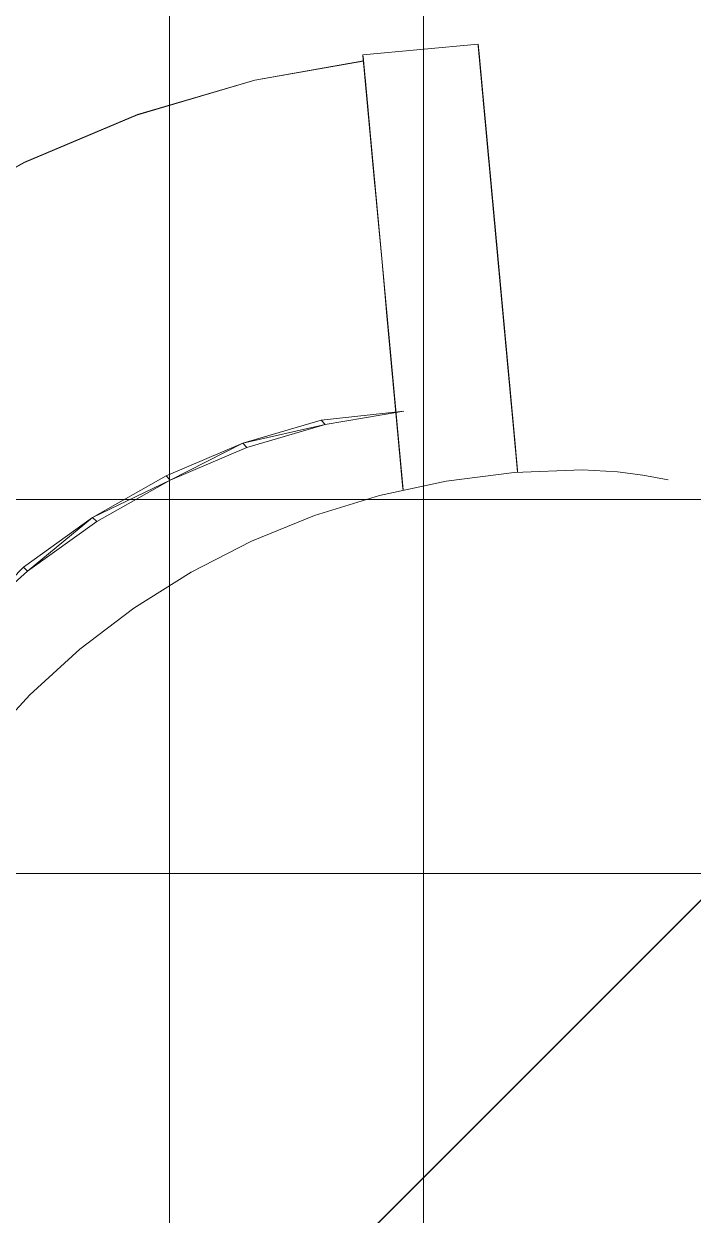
# Model space of a CAD drawing. Extents: x -566 to 72611, y -487 to 32334.
# Drawn here: x 176.64 to 183.16, y 135.67 to 147.27 of the extents above; entities that cross this region are included whole.
import ezdxf

# ---------------------------------------------------------------- set-up
doc = ezdxf.new("R2010")
doc.units = 0
doc.header["$LTSCALE"] = 0.5
doc.header["$MEASUREMENT"] = 0
doc.layers.add('ceilling', color=141, linetype='CONTINUOUS', lineweight=18)
doc.layers.add('floor', color=7, linetype='CONTINUOUS', lineweight=5, true_color=0xcfcfcf)
doc.layers.add('layout', color=7, linetype='CONTINUOUS', lineweight=5, true_color=0xcfcfcf)

msp = doc.modelspace()

# ---------------------------------------------------------------- hatches: boundary and pattern name
at = {"layer": 'floor'}
h = msp.add_hatch(dxfattribs=at)
h.set_pattern_fill('ANSI37', color=256, scale=100, angle=45)
h.set_pattern_definition([(90, (243.028, 267.632), (-12.5, 9e-16), []), (180, (243.028, 267.632), (-9e-16, -12.5), [])])
h.paths.add_polyline_path([(253.46925, 349.5), (154.11744, 349.5), (154.11744, 348.5), (101.14781, 348.5), (101.14781, 349.5), (0, 349.5), (0, 344.5), (36, 344.5, -0.33835703), (0, 308.66941), (0, 308.5), (0, 173.75), (253.46925, 173.75)])
h.paths.add_polyline_path([(36, 344.5), (0, 344.5), (0, 308.66941, 0.33835703)], flags=17)
h.paths.add_polyline_path([(253.46925, 173.75), (0, 173.75), (0, 173.74997), (0, 169.75), (253.46925, 169.75)])
h.paths.add_polyline_path([(253.46925, 169.75), (0, 169.75), (0, 149.21137), (36, 149.21137, -0.33835703), (0, 113.38078), (0, 113.21137), (0, 29.94998), (0, -5), (253.46925, -5)])
h.paths.add_polyline_path([(36, 149.21137), (0, 149.21137), (0, 113.38078, 0.33835703)], flags=17)
h.paths.add_polyline_path([(575.25, 169.75), (510, 169.75), (474.75, 169.75), (327.5, 169.75), (285.46925, 169.75), (285.46925, 165.75), (253.46925, 165.75), (253.46925, -5), (263.99725, -5), (263.99725, 95.99051), (287, 95.99051), (287, 97.5), (292, 97.5), (292, -5), (341.25, -5), (341.25, 13.02988), (341.25012, 15.02988), (346.24839, 15.02988, 0.36108524), (374.08728, 41.24999), (346.25012, 41.24999), (346.25012, 42.99999), (341.25, 42.99999), (341.25, 44.99999), (341.25, 97.5), (357.75, 97.5), (405.75, 97.5), (575.25, 97.5)])

# ---------------------------------------------------------------- linework, layer by layer
at = {"layer": 'ceilling'}
for p, q in [((178.06343, 169.75), (178.06343, -5)), ((0, 139), (575.25, 139)), ((0, 139), (575.25, 139))]:
    msp.add_line(p, q, dxfattribs=at)
at = {"layer": 'layout'}
for points in [[(179.94534, 146.97331, -67.26699), (179.94534, 146.97331, -67.26699), (179.94546, 146.97206, -67.22689), (181.06739, 147.07675, -67.26699)], [(181.06752, 147.0755, -67.22689), (181.06752, 147.0755, -67.22689), (181.06739, 147.07675, -67.26699), (179.94546, 146.97206, -67.22689)], [(181.06739, 147.07675, -67.26699), (181.06739, 147.07675, -67.26699), (181.16166, 146.05466, -67.48286), (181.07584, 146.98525, -67.48643)], [(181.15345, 146.14415, -67.34798), (181.15345, 146.14415, -67.34798), (181.16166, 146.05466, -67.48286), (181.06739, 147.07675, -67.26699)], [(181.14497, 146.23612, -67.21458), (181.14497, 146.23612, -67.21458), (181.15345, 146.14415, -67.34798), (181.06739, 147.07675, -67.26699)], [(181.06752, 147.0755, -67.22689), (181.06752, 147.0755, -67.22689), (181.14497, 146.23612, -67.21458), (181.06739, 147.07675, -67.26699)], [(181.06809, 147.06969, -67.18715), (181.06809, 147.06969, -67.18715), (181.14497, 146.23612, -67.21458), (181.06752, 147.0755, -67.22689)], [(181.13621, 146.33057, -67.0827), (181.13621, 146.33057, -67.0827), (181.14497, 146.23612, -67.21458), (181.06809, 147.06969, -67.18715)], [(181.06902, 147.05942, -67.14822), (181.06902, 147.05942, -67.14822), (181.13621, 146.33057, -67.0827), (181.06809, 147.06969, -67.18715)], [(181.07036, 147.04474, -67.11057), (181.07036, 147.04474, -67.11057), (181.13621, 146.33057, -67.0827), (181.06902, 147.05942, -67.14822)], [(181.07213, 147.02583, -67.07462), (181.07213, 147.02583, -67.07462), (181.13621, 146.33057, -67.0827), (181.07036, 147.04474, -67.11057)], [(181.13377, 146.35759, -67.04916), (181.13377, 146.35759, -67.04916), (181.13621, 146.33057, -67.0827), (181.07213, 147.02583, -67.07462)], [(181.07424, 147.00295, -67.0408), (181.07424, 147.00295, -67.0408), (181.13377, 146.35759, -67.04916), (181.07213, 147.02583, -67.07462)], [(179.95087, 146.91332, -67.27966), (179.95087, 146.91332, -67.27966), (178.89394, 146.72681, -67.36029), (179.94896, 146.91091, -67.23956)], [(179.94534, 146.97331, -67.26699), (179.94534, 146.97331, -67.26699), (179.95378, 146.88181, -67.48643), (180.0396, 145.95123, -67.48286)], [(180.03137, 146.04069, -67.34798), (180.03137, 146.04069, -67.34798), (179.94534, 146.97331, -67.26699), (180.0396, 145.95123, -67.48286)], [(180.02291, 146.13268, -67.21458), (180.02291, 146.13268, -67.21458), (179.94534, 146.97331, -67.26699), (180.03137, 146.04069, -67.34798)], [(179.94546, 146.97206, -67.22689), (179.94546, 146.97206, -67.22689), (179.94534, 146.97331, -67.26699), (180.02291, 146.13268, -67.21458)], [(179.94601, 146.96623, -67.18715), (179.94601, 146.96623, -67.18715), (179.94546, 146.97206, -67.22689), (180.02291, 146.13268, -67.21458)], [(180.01415, 146.22713, -67.0827), (180.01415, 146.22713, -67.0827), (179.94601, 146.96623, -67.18715), (180.02291, 146.13268, -67.21458)], [(179.94696, 146.95598, -67.14822), (179.94696, 146.95598, -67.14822), (179.94601, 146.96623, -67.18715), (180.01415, 146.22713, -67.0827)], [(179.9483, 146.9413, -67.11057), (179.9483, 146.9413, -67.11057), (179.94696, 146.95598, -67.14822), (180.01415, 146.22713, -67.0827)], [(179.95007, 146.92239, -67.07462), (179.95007, 146.92239, -67.07462), (179.9483, 146.9413, -67.11057), (180.01415, 146.22713, -67.0827)], [(180.01171, 146.25415, -67.04916), (180.01171, 146.25415, -67.04916), (179.95007, 146.92239, -67.07462), (180.01415, 146.22713, -67.0827)], [(179.95218, 146.89951, -67.0408), (179.95218, 146.89951, -67.0408), (179.95007, 146.92239, -67.07462), (180.01171, 146.25415, -67.04916)], [(181.13092, 146.38801, -67.01825), (181.13092, 146.38801, -67.01825), (181.13377, 146.35759, -67.04916), (181.07424, 147.00295, -67.0408)], [(181.07666, 146.97643, -67.00951), (181.07666, 146.97643, -67.00951), (181.13092, 146.38801, -67.01825), (181.07424, 147.00295, -67.0408)], [(181.07584, 146.98525, -67.48643), (181.07584, 146.98525, -67.48643), (181.1697, 145.9676, -67.61917), (181.08409, 146.8965, -67.70689)], [(181.16166, 146.05466, -67.48286), (181.16166, 146.05466, -67.48286), (181.1697, 145.9676, -67.61917), (181.07584, 146.98525, -67.48643)], [(181.12783, 146.42144, -66.99026), (181.12783, 146.42144, -66.99026), (181.13092, 146.38801, -67.01825), (181.07666, 146.97643, -67.00951)], [(181.07941, 146.94645, -66.98109), (181.07941, 146.94645, -66.98109), (181.12783, 146.42144, -66.99026), (181.07666, 146.97643, -67.00951)], [(181.1245, 146.45757, -66.96545), (181.1245, 146.45757, -66.96545), (181.12783, 146.42144, -66.99026), (181.07941, 146.94645, -66.98109)], [(181.08249, 146.91334, -66.95587), (181.08249, 146.91334, -66.95587), (181.1245, 146.45757, -66.96545), (181.07941, 146.94645, -66.98109)], [(181.12097, 146.49608, -66.94405), (181.12097, 146.49608, -66.94405), (181.1245, 146.45757, -66.96545), (181.08249, 146.91334, -66.95587)], [(181.08581, 146.87755, -66.93417), (181.08581, 146.87755, -66.93417), (181.12097, 146.49608, -66.94405), (181.08249, 146.91334, -66.95587)], [(170.50819, 126.00969, -69.72025), (191.31363, 146.81773, -69.73263), (170.50681, 126.0109, -69.73263)], [(191.31363, 146.81773, -69.73263), (170.50819, 126.00969, -69.72025), (191.31493, 146.81643, -69.72025)], [(180.00887, 146.28457, -67.01825), (180.00887, 146.28457, -67.01825), (179.95218, 146.89951, -67.0408), (180.01171, 146.25415, -67.04916)], [(179.9546, 146.87299, -67.00951), (179.9546, 146.87299, -67.00951), (179.95218, 146.89951, -67.0408), (180.00887, 146.28457, -67.01825)], [(179.95378, 146.88181, -67.48643), (179.95378, 146.88181, -67.48643), (179.96203, 146.79306, -67.70689), (180.04764, 145.86416, -67.61917)], [(180.0396, 145.95123, -67.48286), (180.0396, 145.95123, -67.48286), (179.95378, 146.88181, -67.48643), (180.04764, 145.86416, -67.61917)], [(180.00577, 146.318, -66.99026), (180.00577, 146.318, -66.99026), (179.9546, 146.87299, -67.00951), (180.00887, 146.28457, -67.01825)], [(179.95736, 146.84301, -66.98109), (179.95736, 146.84301, -66.98109), (179.9546, 146.87299, -67.00951), (180.00577, 146.318, -66.99026)], [(180.00245, 146.35413, -66.96545), (180.00245, 146.35413, -66.96545), (179.95736, 146.84301, -66.98109), (180.00577, 146.318, -66.99026)], [(179.96043, 146.8099, -66.95587), (179.96043, 146.8099, -66.95587), (179.95736, 146.84301, -66.98109), (180.00245, 146.35413, -66.96545)], [(179.99889, 146.39262, -66.94405), (179.99889, 146.39262, -66.94405), (179.96043, 146.8099, -66.95587), (180.00245, 146.35413, -66.96545)], [(179.96376, 146.77411, -66.93417), (179.96376, 146.77411, -66.93417), (179.96043, 146.8099, -66.95587), (179.99889, 146.39262, -66.94405)], [(179.96203, 146.79306, -67.70689), (179.96203, 146.79306, -67.70689), (179.96992, 146.70722, -67.92834), (180.06294, 145.69768, -67.89597)], [(180.05545, 145.77961, -67.7569), (180.05545, 145.77961, -67.7569), (179.96203, 146.79306, -67.70689), (180.06294, 145.69768, -67.89597)], [(180.04764, 145.86416, -67.61917), (180.04764, 145.86416, -67.61917), (179.96203, 146.79306, -67.70689), (180.05545, 145.77961, -67.7569)], [(181.08409, 146.8965, -67.70689), (181.08409, 146.8965, -67.70689), (181.185, 145.80112, -67.89597), (181.09198, 146.81066, -67.92834)], [(181.17751, 145.88305, -67.7569), (181.17751, 145.88305, -67.7569), (181.185, 145.80112, -67.89597), (181.08409, 146.8965, -67.70689)], [(181.1697, 145.9676, -67.61917), (181.1697, 145.9676, -67.61917), (181.17751, 145.88305, -67.7569), (181.08409, 146.8965, -67.70689)], [(181.1172, 146.53659, -66.92626), (181.1172, 146.53659, -66.92626), (181.12097, 146.49608, -66.94405), (181.08581, 146.87755, -66.93417)], [(181.08788, 146.85497, -66.92349), (181.08788, 146.85497, -66.92349), (181.1172, 146.53659, -66.92626), (181.08581, 146.87755, -66.93417)], [(181.11333, 146.57872, -66.91226), (181.11333, 146.57872, -66.91226), (181.1172, 146.53659, -66.92626), (181.08788, 146.85497, -66.92349)], [(181.09295, 146.79974, -66.90224), (181.09295, 146.79974, -66.90224), (181.11333, 146.57872, -66.91226), (181.08788, 146.85497, -66.92349)], [(181.08788, 146.85497, -66.92349), (181.08788, 146.85497, -66.92349), (181.08933, 146.83954, -66.91623), (181.09295, 146.79974, -66.90224)], [(181.09198, 146.81066, -67.92834), (181.09198, 146.81066, -67.92834), (181.19237, 145.72165, -68.03635), (181.0996, 146.72765, -68.15076)], [(181.185, 145.80112, -67.89597), (181.185, 145.80112, -67.89597), (181.19237, 145.72165, -68.03635), (181.09198, 146.81066, -67.92834)], [(181.10933, 146.6221, -66.90217), (181.10933, 146.6221, -66.90217), (181.11333, 146.57872, -66.91226), (181.09295, 146.79974, -66.90224)], [(181.09701, 146.75556, -66.89612), (181.09701, 146.75556, -66.89612), (181.10933, 146.6221, -66.90217), (181.09295, 146.79974, -66.90224)], [(177.75095, 146.39016, -67.41459), (177.75095, 146.39016, -67.41459), (178.89394, 146.72681, -67.36029), (177.75323, 146.38882, -67.45481)], [(179.99514, 146.43315, -66.92626), (179.99514, 146.43315, -66.92626), (179.96376, 146.77411, -66.93417), (179.99889, 146.39262, -66.94405)], [(179.96582, 146.75153, -66.92349), (179.96582, 146.75153, -66.92349), (179.96376, 146.77411, -66.93417), (179.99514, 146.43315, -66.92626)], [(179.99127, 146.47528, -66.91227), (179.99127, 146.47528, -66.91227), (179.96582, 146.75153, -66.92349), (179.99514, 146.43315, -66.92626)], [(179.97089, 146.6963, -66.90224), (179.97089, 146.6963, -66.90224), (179.96582, 146.75153, -66.92349), (179.99127, 146.47528, -66.91227)], [(179.96992, 146.70722, -67.92834), (179.96992, 146.70722, -67.92834), (179.97754, 146.62421, -68.15076), (180.07031, 145.61821, -68.03635)], [(180.06294, 145.69768, -67.89597), (180.06294, 145.69768, -67.89597), (179.96992, 146.70722, -67.92834), (180.07031, 145.61821, -68.03635)], [(179.98727, 146.51866, -66.90217), (179.98727, 146.51866, -66.90217), (179.97089, 146.6963, -66.90224), (179.99127, 146.47528, -66.91227)], [(179.98727, 146.51866, -66.90217), (179.98727, 146.51866, -66.90217), (179.97089, 146.6963, -66.90224), (179.97495, 146.65212, -66.89612)], [(181.10526, 146.66629, -66.89609), (181.10526, 146.66629, -66.89609), (181.10933, 146.6221, -66.90217), (181.09701, 146.75556, -66.89612)], [(181.10114, 146.71092, -66.89406), (181.10114, 146.71092, -66.89406), (181.10526, 146.66629, -66.89609), (181.09701, 146.75556, -66.89612)], [(181.0996, 146.72765, -68.15076), (181.0996, 146.72765, -68.15076), (181.2063, 145.57052, -68.32092), (181.10697, 146.64749, -68.37411)], [(181.19942, 145.64479, -68.17802), (181.19942, 145.64479, -68.17802), (181.2063, 145.57052, -68.32092), (181.0996, 146.72765, -68.15076)], [(181.19237, 145.72165, -68.03635), (181.19237, 145.72165, -68.03635), (181.19942, 145.64479, -68.17802), (181.0996, 146.72765, -68.15076)], [(179.97908, 146.60748, -66.89406), (179.97908, 146.60748, -66.89406), (179.97495, 146.65212, -66.89612), (179.98321, 146.56285, -66.89609)], [(179.98727, 146.51866, -66.90217), (179.98727, 146.51866, -66.90217), (179.97495, 146.65212, -66.89612), (179.98321, 146.56285, -66.89609)], [(179.97754, 146.62421, -68.15076), (179.97754, 146.62421, -68.15076), (179.98491, 146.54405, -68.37411), (180.08425, 145.46708, -68.32092)], [(180.07736, 145.54135, -68.17802), (180.07736, 145.54135, -68.17802), (179.97754, 146.62421, -68.15076), (180.08425, 145.46708, -68.32092)], [(180.07031, 145.61821, -68.03635), (180.07031, 145.61821, -68.03635), (179.97754, 146.62421, -68.15076), (180.07736, 145.54135, -68.17802)], [(181.10697, 146.64749, -68.37411), (181.10697, 146.64749, -68.37411), (181.21289, 145.49888, -68.465), (181.11417, 146.57009, -68.59835)], [(181.2063, 145.57052, -68.32092), (181.2063, 145.57052, -68.32092), (181.21289, 145.49888, -68.465), (181.10697, 146.64749, -68.37411)], [(181.11417, 146.57009, -68.59835), (181.11417, 146.57009, -68.59835), (181.2254, 145.36355, -68.75656), (181.12097, 146.49573, -68.82346)], [(181.21923, 145.42992, -68.61022), (181.21923, 145.42992, -68.61022), (181.2254, 145.36355, -68.75656), (181.11417, 146.57009, -68.59835)], [(181.21289, 145.49888, -68.465), (181.21289, 145.49888, -68.465), (181.21923, 145.42992, -68.61022), (181.11417, 146.57009, -68.59835)], [(179.98491, 146.54405, -68.37411), (179.98491, 146.54405, -68.37411), (179.99211, 146.46665, -68.59835), (180.09083, 145.39544, -68.465)], [(180.08425, 145.46708, -68.32092), (180.08425, 145.46708, -68.32092), (179.98491, 146.54405, -68.37411), (180.09083, 145.39544, -68.465)], [(179.99211, 146.46665, -68.59835), (179.99211, 146.46665, -68.59835), (179.99889, 146.39227, -68.82346), (180.10334, 145.26011, -68.75656)], [(180.09717, 145.32648, -68.61022), (180.09717, 145.32648, -68.61022), (179.99211, 146.46665, -68.59835), (180.10334, 145.26011, -68.75656)], [(180.09083, 145.39544, -68.465), (180.09083, 145.39544, -68.465), (179.99211, 146.46665, -68.59835), (180.09717, 145.32648, -68.61022)], [(181.12097, 146.49573, -68.82346), (181.12097, 146.49573, -68.82346), (181.23201, 145.29124, -68.99538), (181.12758, 146.42412, -69.04939)], [(181.2254, 145.36355, -68.75656), (181.2254, 145.36355, -68.75656), (181.23201, 145.29124, -68.99538), (181.12097, 146.49573, -68.82346)], [(176.64866, 145.92508, -67.41885), (176.64866, 145.92508, -67.41885), (177.74989, 146.3879, -67.37444), (176.64921, 145.92717, -67.45901)], [(176.64921, 145.92717, -67.45901), (176.64921, 145.92717, -67.45901), (177.75095, 146.39016, -67.41459), (176.6514, 145.92574, -67.49924)], [(177.75095, 146.39016, -67.41459), (177.75095, 146.39016, -67.41459), (176.64921, 145.92717, -67.45901), (177.74989, 146.3879, -67.37444)], [(179.99889, 146.39227, -68.82346), (179.99889, 146.39227, -68.82346), (180.00552, 146.32068, -69.04939), (180.12839, 144.98777, -92.37602)], [(180.10334, 145.26011, -68.75656), (180.10334, 145.26011, -68.75656), (179.99889, 146.39227, -68.82346), (180.12839, 144.98777, -92.37602)], [(181.12758, 146.42412, -69.04939), (181.12758, 146.42412, -69.04939), (181.23847, 145.22189, -69.23502), (181.13398, 146.35539, -69.27612)], [(181.23201, 145.29124, -68.99538), (181.23201, 145.29124, -68.99538), (181.23847, 145.22189, -69.23502), (181.12758, 146.42412, -69.04939)], [(181.13398, 146.35539, -69.27612), (181.13398, 146.35539, -69.27612), (181.24447, 145.15604, -69.47433), (181.14004, 146.28961, -69.50362)], [(181.23847, 145.22189, -69.23502), (181.23847, 145.22189, -69.23502), (181.24447, 145.15604, -69.47433), (181.13398, 146.35539, -69.27612)], [(181.14004, 146.28961, -69.50362), (181.14004, 146.28961, -69.50362), (181.24946, 145.10245, -69.67496), (181.14581, 146.22645, -69.73302)], [(181.24447, 145.15604, -69.47433), (181.24447, 145.15604, -69.47433), (181.24946, 145.10245, -69.67496), (181.14004, 146.28961, -69.50362)], [(181.14581, 146.22645, -69.73302), (181.14581, 146.22645, -69.73302), (181.25428, 145.04989, -69.87468), (181.15058, 146.17437, -69.9282)], [(181.24946, 145.10245, -69.67496), (181.24946, 145.10245, -69.67496), (181.25428, 145.04989, -69.87468), (181.14581, 146.22645, -69.73302)], [(181.15058, 146.17437, -69.9282), (181.15058, 146.17437, -69.9282), (181.25903, 144.99796, -70.07454), (181.15536, 146.12263, -70.12471)], [(181.25428, 145.04989, -69.87468), (181.25428, 145.04989, -69.87468), (181.25903, 144.99796, -70.07454), (181.15058, 146.17437, -69.9282)], [(181.15536, 146.12263, -70.12471), (181.15536, 146.12263, -70.12471), (181.26377, 144.9467, -70.27457), (181.16008, 146.07152, -70.32137)], [(181.25903, 144.99796, -70.07454), (181.25903, 144.99796, -70.07454), (181.26377, 144.9467, -70.27457), (181.15536, 146.12263, -70.12471)], [(181.16008, 146.07152, -70.32137), (181.16008, 146.07152, -70.32137), (181.26846, 144.89609, -70.47474), (181.16477, 146.02108, -70.51819)], [(181.26377, 144.9467, -70.27457), (181.26377, 144.9467, -70.27457), (181.26846, 144.89609, -70.47474), (181.16008, 146.07152, -70.32137)], [(181.16477, 146.02108, -70.51819), (181.16477, 146.02108, -70.51819), (181.27305, 144.84623, -70.67506), (181.16932, 145.97135, -70.71515)], [(181.26846, 144.89609, -70.47474), (181.26846, 144.89609, -70.47474), (181.27305, 144.84623, -70.67506), (181.16477, 146.02108, -70.51819)], [(176.64921, 145.92717, -67.45901), (176.64921, 145.92717, -67.45901), (175.60288, 145.34382, -67.49301), (176.64866, 145.92508, -67.41885)], [(181.16932, 145.97135, -70.71515), (181.16932, 145.97135, -70.71515), (181.27758, 144.797, -70.87553), (181.17389, 145.92216, -70.91225)], [(181.27305, 144.84623, -70.67506), (181.27305, 144.84623, -70.67506), (181.27758, 144.797, -70.87553), (181.16932, 145.97135, -70.71515)], [(181.17389, 145.92216, -70.91225), (181.17389, 145.92216, -70.91225), (181.28206, 144.74841, -71.07615), (181.17835, 145.87373, -71.10952)], [(181.27758, 144.797, -70.87553), (181.27758, 144.797, -70.87553), (181.28206, 144.74841, -71.07615), (181.17389, 145.92216, -70.91225)], [(181.27442, 144.83123, -96.79295), (181.27442, 144.83123, -96.79295), (181.17412, 145.91929, -96.6115), (181.28354, 144.73231, -96.26441)], [(181.18323, 145.8202, -96.08183), (181.18323, 145.8202, -96.08183), (181.28354, 144.73231, -96.26441), (181.17412, 145.91929, -96.6115)], [(181.17835, 145.87373, -71.10952), (181.17835, 145.87373, -71.10952), (181.2865, 144.70047, -71.27691), (181.18277, 145.82594, -71.30691)], [(181.28206, 144.74841, -71.07615), (181.28206, 144.74841, -71.07615), (181.2865, 144.70047, -71.27691), (181.17835, 145.87373, -71.10952)], [(181.18277, 145.82594, -71.30691), (181.18277, 145.82594, -71.30691), (181.29084, 144.65329, -71.47781), (181.18704, 145.77887, -71.50446)], [(181.2865, 144.70047, -71.27691), (181.2865, 144.70047, -71.27691), (181.29084, 144.65329, -71.47781), (181.18277, 145.82594, -71.30691)], [(181.29276, 144.63229, -95.73662), (181.29276, 144.63229, -95.73662), (181.28354, 144.73231, -96.26441), (181.18323, 145.8202, -96.08183)], [(181.19252, 145.71973, -95.5518), (181.19252, 145.71973, -95.5518), (181.29276, 144.63229, -95.73662), (181.18323, 145.8202, -96.08183)], [(181.18704, 145.77887, -71.50446), (181.18704, 145.77887, -71.50446), (181.29514, 144.60676, -71.67886), (181.19138, 145.73237, -71.70214)], [(181.29084, 144.65329, -71.47781), (181.29084, 144.65329, -71.47781), (181.29514, 144.60676, -71.67886), (181.18704, 145.77887, -71.50446)], [(181.19138, 145.73237, -71.70214), (181.19138, 145.73237, -71.70214), (181.29932, 144.56098, -71.87965), (181.19557, 145.6866, -71.89996)], [(181.29514, 144.60676, -71.67886), (181.29514, 144.60676, -71.67886), (181.29932, 144.56098, -71.87965), (181.19138, 145.73237, -71.70214)], [(181.3021, 144.53102, -95.20904), (181.3021, 144.53102, -95.20904), (181.29276, 144.63229, -95.73662), (181.19252, 145.71973, -95.5518)], [(181.20193, 145.618, -95.02197), (181.20193, 145.618, -95.02197), (181.3021, 144.53102, -95.20904), (181.19252, 145.71973, -95.5518)], [(181.19557, 145.6866, -71.89996), (181.19557, 145.6866, -71.89996), (181.29932, 144.56098, -71.87965), (181.19976, 145.64133, -72.09834)], [(181.19976, 145.64133, -72.09834), (181.19976, 145.64133, -72.09834), (181.32153, 144.32025, -72.9435), (181.22197, 145.40078, -73.16138)], [(181.29932, 144.56098, -71.87965), (181.29932, 144.56098, -71.87965), (181.32153, 144.32025, -72.9435), (181.19976, 145.64133, -72.09834)], [(181.31158, 144.42849, -94.68166), (181.31158, 144.42849, -94.68166), (181.3021, 144.53102, -95.20904), (181.20193, 145.618, -95.02197)], [(181.21138, 145.51511, -94.49234), (181.21138, 145.51511, -94.49234), (181.31158, 144.42849, -94.68166), (181.20193, 145.618, -95.02197)], [(181.32111, 144.32483, -94.1545), (181.32111, 144.32483, -94.1545), (181.31158, 144.42849, -94.68166), (181.21138, 145.51511, -94.49234)], [(181.22098, 145.41099, -93.96294), (181.22098, 145.41099, -93.96294), (181.32111, 144.32483, -94.1545), (181.21138, 145.51511, -94.49234)], [(181.33077, 144.21991, -93.62756), (181.33077, 144.21991, -93.62756), (181.32111, 144.32483, -94.1545), (181.22098, 145.41099, -93.96294)], [(181.2307, 145.30562, -93.43375), (181.2307, 145.30562, -93.43375), (181.33077, 144.21991, -93.62756), (181.22098, 145.41099, -93.96294)], [(181.22197, 145.40078, -73.16138), (181.22197, 145.40078, -73.16138), (181.38666, 143.61364, -76.06652), (181.28669, 144.69825, -76.26654)], [(181.32153, 144.32025, -72.9435), (181.32153, 144.32025, -72.9435), (181.38666, 143.61364, -76.06652), (181.22197, 145.40078, -73.16138)], [(181.34056, 144.11374, -93.10083), (181.34056, 144.11374, -93.10083), (181.33077, 144.21991, -93.62756), (181.2307, 145.30562, -93.43375)], [(181.24053, 145.19897, -92.90478), (181.24053, 145.19897, -92.90478), (181.34056, 144.11374, -93.10083), (181.2307, 145.30562, -93.43375)], [(181.3505, 144.00634, -92.57433), (181.3505, 144.00634, -92.57433), (181.34056, 144.11374, -93.10083), (181.24053, 145.19897, -92.90478)], [(181.25045, 145.0912, -92.37602), (181.25045, 145.0912, -92.37602), (181.3505, 144.00634, -92.57433), (181.24053, 145.19897, -92.90478)], [(181.36047, 143.89777, -92.04804), (181.36047, 143.89777, -92.04804), (181.3505, 144.00634, -92.57433), (181.25045, 145.0912, -92.37602)], [(181.26055, 144.98208, -91.8475), (181.26055, 144.98208, -91.8475), (181.36047, 143.89777, -92.04804), (181.25045, 145.0912, -92.37602)], [(180.23842, 143.79433, -92.04804), (180.23842, 143.79433, -92.04804), (180.12839, 144.98777, -92.37602), (180.22844, 143.9029, -92.57433)], [(180.13849, 144.87864, -91.8475), (180.13849, 144.87864, -91.8475), (180.12839, 144.98777, -92.37602), (180.23842, 143.79433, -92.04804)], [(181.3706, 143.78797, -91.52199), (181.3706, 143.78797, -91.52199), (181.36047, 143.89777, -92.04804), (181.26055, 144.98208, -91.8475)], [(181.27072, 144.8718, -91.31921), (181.27072, 144.8718, -91.31921), (181.3706, 143.78797, -91.52199), (181.26055, 144.98208, -91.8475)], [(180.24854, 143.68453, -91.52199), (180.24854, 143.68453, -91.52199), (180.13849, 144.87864, -91.8475), (180.23842, 143.79433, -92.04804)], [(180.14866, 144.76837, -91.31921), (180.14866, 144.76837, -91.31921), (180.13849, 144.87864, -91.8475), (180.24854, 143.68453, -91.52199)], [(181.38085, 143.67692, -90.99615), (181.38085, 143.67692, -90.99615), (181.3706, 143.78797, -91.52199), (181.27072, 144.8718, -91.31921)], [(181.28101, 144.76028, -90.79114), (181.28101, 144.76028, -90.79114), (181.38085, 143.67692, -90.99615), (181.27072, 144.8718, -91.31921)], [(180.25879, 143.57348, -90.99615), (180.25879, 143.57348, -90.99615), (180.14866, 144.76837, -91.31921), (180.24854, 143.68453, -91.52199)], [(180.15895, 144.65684, -90.79113), (180.15895, 144.65684, -90.79113), (180.14866, 144.76837, -91.31921), (180.25879, 143.57348, -90.99615)], [(181.39123, 143.56428, -90.46875), (181.39123, 143.56428, -90.46875), (181.38085, 143.67692, -90.99615), (181.28101, 144.76028, -90.79114)], [(181.29137, 144.64796, -90.26526), (181.29137, 144.64796, -90.26526), (181.39123, 143.56428, -90.46875), (181.28101, 144.76028, -90.79114)], [(180.26917, 143.46084, -90.46875), (180.26917, 143.46084, -90.46875), (180.15895, 144.65684, -90.79113), (180.25879, 143.57348, -90.99615)], [(180.16931, 144.54452, -90.26526), (180.16931, 144.54452, -90.26526), (180.15895, 144.65684, -90.79113), (180.26917, 143.46084, -90.46875)], [(180.16464, 144.59481, -76.26654), (180.16464, 144.59481, -76.26654), (180.22722, 143.9158, -79.88265), (180.32805, 142.82258, -79.72841)], [(180.2646, 143.5102, -76.06652), (180.2646, 143.5102, -76.06652), (180.16464, 144.59481, -76.26654), (180.32805, 142.82258, -79.72841)], [(181.28669, 144.69825, -76.26654), (181.28669, 144.69825, -76.26654), (181.45011, 142.92602, -79.72841), (181.3493, 144.01926, -79.88265)], [(181.38666, 143.61364, -76.06652), (181.38666, 143.61364, -76.06652), (181.45011, 142.92602, -79.72841), (181.28669, 144.69825, -76.26654)], [(181.40188, 143.44915, -89.91502), (181.40188, 143.44915, -89.91502), (181.39123, 143.56428, -90.46875), (181.29137, 144.64796, -90.26526)], [(181.30174, 144.53479, -89.7206), (181.30174, 144.53479, -89.7206), (181.40188, 143.44915, -89.91502), (181.29137, 144.64796, -90.26526)], [(180.27982, 143.34571, -89.91502), (180.27982, 143.34571, -89.91502), (180.16931, 144.54452, -90.26526), (180.26917, 143.46084, -90.46875)], [(180.17969, 144.43135, -89.7206), (180.17969, 144.43135, -89.7206), (180.16931, 144.54452, -90.26526), (180.27982, 143.34571, -89.91502)], [(181.41184, 143.34108, -89.35815), (181.41184, 143.34108, -89.35815), (181.40188, 143.44915, -89.91502), (181.30174, 144.53479, -89.7206)], [(181.31147, 144.42925, -89.17662), (181.31147, 144.42925, -89.17662), (181.41184, 143.34108, -89.35815), (181.30174, 144.53479, -89.7206)], [(180.19947, 144.21681, -72.9435), (180.19947, 144.21681, -72.9435), (180.2646, 143.5102, -76.06652), (180.17726, 144.45754, -71.87965)], [(180.28978, 143.23764, -89.35815), (180.28978, 143.23764, -89.35815), (180.17969, 144.43135, -89.7206), (180.27982, 143.34571, -89.91502)], [(180.18941, 144.32581, -89.17662), (180.18941, 144.32581, -89.17662), (180.17969, 144.43135, -89.7206), (180.28978, 143.23764, -89.35815)], [(181.42112, 143.24043, -88.80004), (181.42112, 143.24043, -88.80004), (181.41184, 143.34108, -89.35815), (181.31147, 144.42925, -89.17662)], [(181.32058, 144.33085, -88.63143), (181.32058, 144.33085, -88.63143), (181.42112, 143.24043, -88.80004), (181.31147, 144.42925, -89.17662)], [(180.29904, 143.13697, -88.80004), (180.29904, 143.13697, -88.80004), (180.18941, 144.32581, -89.17662), (180.28978, 143.23764, -89.35815)], [(180.19853, 144.22741, -88.63142), (180.19853, 144.22741, -88.63142), (180.18941, 144.32581, -89.17662), (180.29904, 143.13697, -88.80004)], [(181.42971, 143.14719, -88.24079), (181.42971, 143.14719, -88.24079), (181.42112, 143.24043, -88.80004), (181.32058, 144.33085, -88.63143)], [(181.32896, 144.23981, -88.08511), (181.32896, 144.23981, -88.08511), (181.42971, 143.14719, -88.24079), (181.32058, 144.33085, -88.63143)], [(181.43764, 143.06139, -87.68047), (181.43764, 143.06139, -87.68047), (181.42971, 143.14719, -88.24079), (181.32896, 144.23981, -88.08511)], [(181.33667, 144.15602, -87.53776), (181.33667, 144.15602, -87.53776), (181.43764, 143.06139, -87.68047), (181.32896, 144.23981, -88.08511)], [(180.30765, 143.04375, -88.24079), (180.30765, 143.04375, -88.24079), (180.19853, 144.22741, -88.63142), (180.29904, 143.13697, -88.80004)], [(180.2069, 144.13637, -88.08511), (180.2069, 144.13637, -88.08511), (180.19853, 144.22741, -88.63142), (180.30765, 143.04375, -88.24079)], [(180.31556, 142.95793, -87.68047), (180.31556, 142.95793, -87.68047), (180.2069, 144.13637, -88.08511), (180.30765, 143.04375, -88.24079)], [(180.21461, 144.05258, -87.53776), (180.21461, 144.05258, -87.53776), (180.2069, 144.13637, -88.08511), (180.31556, 142.95793, -87.68047)], [(181.44482, 142.98311, -87.11918), (181.44482, 142.98311, -87.11918), (181.43764, 143.06139, -87.68047), (181.33667, 144.15602, -87.53776)], [(181.34372, 144.0795, -86.98946), (181.34372, 144.0795, -86.98946), (181.44482, 142.98311, -87.11918), (181.33667, 144.15602, -87.53776)], [(180.32276, 142.87967, -87.11918), (180.32276, 142.87967, -87.11918), (180.21461, 144.05258, -87.53776), (180.31556, 142.95793, -87.68047)], [(180.22166, 143.97606, -86.98946), (180.22166, 143.97606, -86.98946), (180.21461, 144.05258, -87.53776), (180.32276, 142.87967, -87.11918)], [(181.45135, 142.91227, -86.55701), (181.45135, 142.91227, -86.55701), (181.44482, 142.98311, -87.11918), (181.34372, 144.0795, -86.98946)], [(181.35014, 144.01029, -86.44029), (181.35014, 144.01029, -86.44029), (181.45135, 142.91227, -86.55701), (181.34372, 144.0795, -86.98946)], [(180.32929, 142.80883, -86.55701), (180.32929, 142.80883, -86.55701), (180.22166, 143.97606, -86.98946), (180.32276, 142.87967, -87.11918)], [(180.22808, 143.90685, -86.44029), (180.22808, 143.90685, -86.44029), (180.22166, 143.97606, -86.98946), (180.32929, 142.80883, -86.55701)], [(180.22722, 143.9158, -79.88265), (180.22722, 143.9158, -79.88265), (180.2297, 143.88882, -80.09193), (180.33091, 142.7915, -79.96895)], [(180.32805, 142.82258, -79.72841), (180.32805, 142.82258, -79.72841), (180.22722, 143.9158, -79.88265), (180.33091, 142.7915, -79.96895)], [(180.33514, 142.74542, -85.99404), (180.33514, 142.74542, -85.99404), (180.22808, 143.90685, -86.44029), (180.32929, 142.80883, -86.55701)], [(180.23374, 143.84496, -85.89035), (180.23374, 143.84496, -85.89035), (180.22808, 143.90685, -86.44029), (180.33514, 142.74542, -85.99404)], [(180.2297, 143.88882, -80.09193), (180.2297, 143.88882, -80.09193), (180.23225, 143.86156, -80.31425), (180.33343, 142.76353, -80.19775)], [(180.33091, 142.7915, -79.96895), (180.33091, 142.7915, -79.96895), (180.2297, 143.88882, -80.09193), (180.33343, 142.76353, -80.19775)], [(180.23225, 143.86156, -80.31425), (180.23225, 143.86156, -80.31425), (180.23461, 143.83583, -80.53673), (180.3359, 142.73704, -80.42672)], [(180.33343, 142.76353, -80.19775), (180.33343, 142.76353, -80.19775), (180.23225, 143.86156, -80.31425), (180.3359, 142.73704, -80.42672)], [(179.57789, 143.37351, -77.42431), (179.57789, 143.37351, -77.42431), (180.34486, 143.50276, -77.39525), (179.53733, 143.41426, -76.53475)], [(179.53733, 143.41426, -76.53475), (179.53733, 143.41426, -76.53475), (178.77487, 143.18908, -76.55921), (179.57789, 143.37351, -77.42431)], [(178.81543, 143.14833, -77.44877), (178.81543, 143.14833, -77.44877), (179.57789, 143.37351, -77.42431), (178.77487, 143.18908, -76.55921)], [(178.02952, 142.87174, -76.57867), (178.02952, 142.87174, -76.57867), (178.07008, 142.83099, -77.46822), (178.77487, 143.18908, -76.55921)], [(178.81543, 143.14833, -77.44877), (178.81543, 143.14833, -77.44877), (178.77487, 143.18908, -76.55921), (178.07008, 142.83099, -77.46822)], [(178.02952, 142.87174, -76.57867), (178.02952, 142.87174, -76.57867), (177.31362, 142.46745, -76.5928), (178.07008, 142.83099, -77.46822)], [(181.41652, 142.90413, -80.51045), (181.41652, 142.90413, -80.51045), (180.75693, 142.82148, -80.51045), (181.41652, 142.90413, -79.38364)], [(180.75693, 142.82148, -79.38364), (180.75693, 142.82148, -79.38364), (181.41652, 142.90413, -79.38364), (180.75693, 142.82148, -80.51045)], [(182.08198, 142.92924, -80.51045), (182.08198, 142.92924, -80.51045), (181.41652, 142.90413, -80.51045), (182.08198, 142.92924, -79.38364)], [(181.41652, 142.90413, -79.38364), (181.41652, 142.90413, -79.38364), (182.08198, 142.92924, -79.38364), (181.41652, 142.90413, -80.51045)], [(182.42259, 142.91261, -79.38364), (182.42259, 142.91261, -79.38364), (182.42259, 142.91261, -80.51045), (182.08198, 142.92924, -79.38364)], [(182.08198, 142.92924, -80.51045), (182.08198, 142.92924, -80.51045), (182.08198, 142.92924, -79.38364), (182.42259, 142.91261, -80.51045)], [(182.67149, 142.87893, -79.38364), (182.67149, 142.87893, -79.38364), (182.67149, 142.87893, -80.51045), (182.42259, 142.91261, -79.38364)], [(182.42259, 142.91261, -80.51045), (182.42259, 142.91261, -80.51045), (182.42259, 142.91261, -79.38364), (182.67149, 142.87893, -80.51045)], [(182.91879, 142.83367, -79.38364), (182.91879, 142.83367, -79.38364), (182.91879, 142.83367, -80.51045), (182.67149, 142.87893, -79.38364)], [(182.67149, 142.87893, -80.51045), (182.67149, 142.87893, -80.51045), (182.67149, 142.87893, -79.38364), (182.91879, 142.83367, -80.51045)], [(177.35418, 142.4267, -77.48236), (177.35418, 142.4267, -77.48236), (178.07008, 142.83099, -77.46822), (177.31362, 142.46745, -76.5928)], [(180.75693, 142.82148, -80.51045), (180.75693, 142.82148, -80.51045), (180.10798, 142.68207, -80.51045), (180.75693, 142.82148, -79.38364)], [(180.10798, 142.68207, -79.38364), (180.10798, 142.68207, -79.38364), (180.75693, 142.82148, -79.38364), (180.10798, 142.68207, -80.51045)], [(180.10798, 142.68207, -80.51045), (180.10798, 142.68207, -80.51045), (179.47469, 142.48678, -80.51045), (180.10798, 142.68207, -79.38364)], [(179.47469, 142.48678, -79.38364), (179.47469, 142.48678, -79.38364), (180.10798, 142.68207, -79.38364), (179.47469, 142.48678, -80.51045)], [(176.63896, 141.98296, -76.60138), (176.63896, 141.98296, -76.60138), (176.67952, 141.94221, -77.49094), (177.31362, 142.46745, -76.5928)], [(177.35418, 142.4267, -77.48236), (177.35418, 142.4267, -77.48236), (177.31362, 142.46745, -76.5928), (176.67952, 141.94221, -77.49094)], [(179.47469, 142.48678, -80.51045), (179.47469, 142.48678, -80.51045), (178.86174, 142.23715, -80.51045), (179.47469, 142.48678, -79.38364)], [(178.86174, 142.23715, -79.38364), (178.86174, 142.23715, -79.38364), (179.47469, 142.48678, -79.38364), (178.86174, 142.23715, -80.51045)], [(178.86174, 142.23715, -80.51045), (178.86174, 142.23715, -80.51045), (178.27363, 141.93508, -80.51045), (178.86174, 142.23715, -79.38364)], [(178.27363, 141.93508, -79.38364), (178.27363, 141.93508, -79.38364), (178.86174, 142.23715, -79.38364), (178.27363, 141.93508, -80.51045)], [(176.05727, 141.38553, -77.4938), (176.05727, 141.38553, -77.4938), (176.63896, 141.98296, -76.60138), (176.67952, 141.94221, -77.49094)], [(178.27363, 141.93508, -80.51045), (178.27363, 141.93508, -80.51045), (177.71495, 141.58274, -80.51045), (178.27363, 141.93508, -79.38364)], [(177.71495, 141.58274, -79.38364), (177.71495, 141.58274, -79.38364), (178.27363, 141.93508, -79.38364), (177.71495, 141.58274, -80.51045)], [(177.71495, 141.58274, -80.51045), (177.71495, 141.58274, -80.51045), (177.18967, 141.18286, -80.51045), (177.71495, 141.58274, -79.38364)], [(177.18967, 141.18286, -79.38364), (177.18967, 141.18286, -79.38364), (177.71495, 141.58274, -79.38364), (177.18967, 141.18286, -80.51045)], [(177.18967, 141.18286, -80.51045), (177.18967, 141.18286, -80.51045), (176.70187, 140.73832, -80.51045), (177.18967, 141.18286, -79.38364)], [(176.70187, 140.73832, -79.38364), (176.70187, 140.73832, -79.38364), (177.18967, 141.18286, -79.38364), (176.70187, 140.73832, -80.51045)], [(176.70187, 140.73832, -80.51045), (176.70187, 140.73832, -80.51045), (176.25509, 140.25261, -80.51045), (176.70187, 140.73832, -79.38364)], [(176.25509, 140.25261, -79.38364), (176.25509, 140.25261, -79.38364), (176.70187, 140.73832, -79.38364), (176.25509, 140.25261, -80.51045)]]:
    msp.add_3dface(points, dxfattribs=at)

doc.saveas('drawing.dxf')
